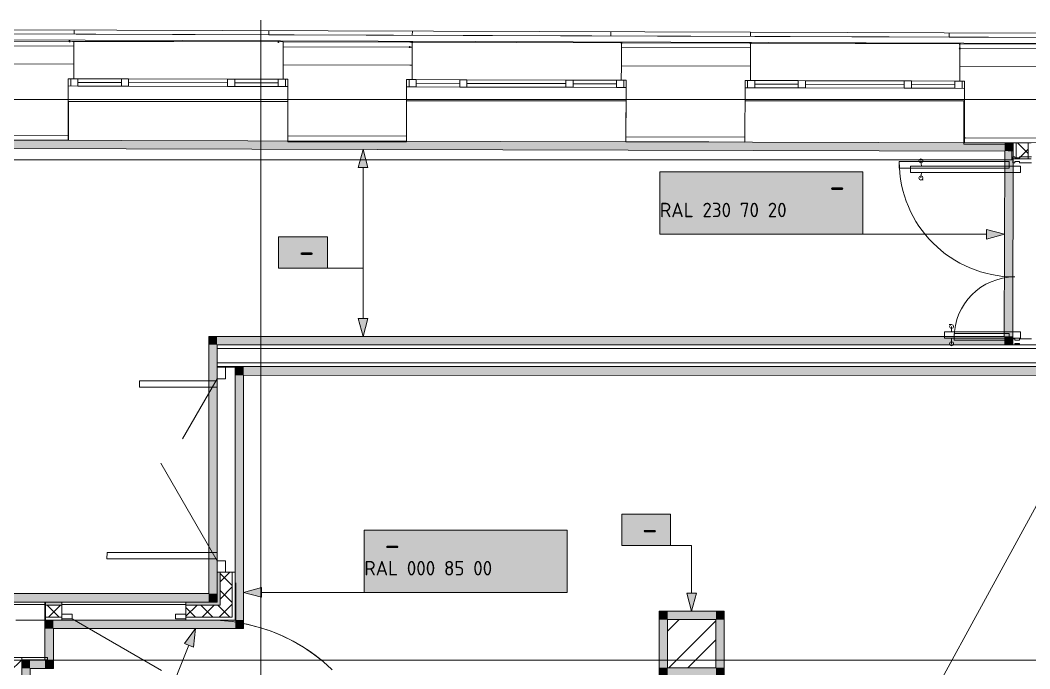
# Model space of a CAD drawing. Header units: millimetres. Extents: x 0 to 1189, y 0 to 841.
# Drawn here: x 464.2 to 547.9, y 370.2 to 423.9 of the extents above; entities that cross this region are included whole.
import ezdxf

# ---------------------------------------------------------------- set-up
doc = ezdxf.new("R2010")
doc.units = ezdxf.units.MM

msp = doc.modelspace()

# ---------------------------------------------------------------- hatches: boundary and pattern name
h = msp.add_hatch(color=7)
h.dxf.hatch_style = 2
h.paths.add_polyline_path([(468.225715, 422.191416), (468.252153, 422.127853), (468.315715, 422.101416), (468.379278, 422.127853), (468.405716, 422.191416), (468.405716, 422.201416), (468.379278, 422.264978), (468.315715, 422.291416), (468.252153, 422.264978), (468.225715, 422.201416)])
h = msp.add_hatch(color=7)
h.dxf.hatch_style = 2
h.paths.add_polyline_path([(485.723742, 422.156416), (485.697305, 422.219978), (485.633742, 422.246416), (485.570179, 422.219978), (485.543742, 422.156416), (485.543742, 422.146416), (485.570179, 422.082853), (485.633742, 422.056416), (485.697305, 422.082853), (485.723742, 422.146416)])
h = msp.add_hatch(color=7)
h.dxf.hatch_style = 2
h.paths.add_polyline_path([(496.637759, 422.117416), (496.664196, 422.053853), (496.727759, 422.027415), (496.791321, 422.053853), (496.817759, 422.117416), (496.817759, 422.127416), (496.791321, 422.190978), (496.727759, 422.217416), (496.664196, 422.190978), (496.637759, 422.127416)])
h = msp.add_hatch(color=7)
h.dxf.hatch_style = 2
h.paths.add_polyline_path([(514.167786, 422.081416), (514.141348, 422.144978), (514.077785, 422.171416), (514.014223, 422.144978), (513.987785, 422.081416), (513.987785, 422.071416), (514.014223, 422.007853), (514.077785, 421.981415), (514.141348, 422.007853), (514.167786, 422.071416)])
h = msp.add_hatch(color=7)
h.dxf.hatch_style = 2
h.paths.add_polyline_path([(524.687802, 422.043415), (524.714239, 421.979853), (524.777802, 421.953415), (524.841364, 421.979853), (524.867802, 422.043415), (524.867802, 422.053415), (524.841364, 422.116978), (524.777802, 422.143416), (524.714239, 422.116978), (524.687802, 422.053415)])
h = msp.add_hatch(color=7)
h.dxf.hatch_style = 2
h.paths.add_polyline_path([(542.217828, 422.007415), (542.191391, 422.070978), (542.127828, 422.097416), (542.064266, 422.070978), (542.037828, 422.007415), (542.037828, 421.997415), (542.064266, 421.933853), (542.127828, 421.907415), (542.191391, 421.933853), (542.217828, 421.997415)])
h = msp.add_hatch(color=7)
h.dxf.hatch_style = 2
h.paths.add_polyline_path([(496.522759, 421.807415), (496.459196, 421.780978), (496.432758, 421.717415), (496.459196, 421.653852), (496.522759, 421.627415), (496.586321, 421.653852), (496.612759, 421.717415), (496.586321, 421.780978)])
h = msp.add_hatch(color=7)
h.dxf.hatch_style = 2
h.paths.add_polyline_path([(542.132828, 421.687415), (542.069266, 421.660977), (542.042828, 421.597415), (542.069266, 421.533852), (542.132828, 421.507415), (542.196391, 421.533852), (542.222828, 421.597415), (542.196391, 421.660977)])
at = {"true_color": 0xf1d696}
h = msp.add_hatch(color=41, dxfattribs=at)
h.dxf.hatch_style = 2
h.paths.add_polyline_path([(410.542627, 413.443402), (410.542627, 414.143403), (545.860834, 413.787403), (545.858834, 413.087402)])
h = msp.add_hatch(color=7)
h.dxf.hatch_style = 2
h.paths.add_polyline_path([(542.512829, 414.286404), (542.449266, 414.259966), (542.422829, 414.196403), (542.449266, 414.132841), (542.512829, 414.106403), (542.576391, 414.132841), (542.602829, 414.196403), (542.576391, 414.259966)])
at = {"true_color": 0x186722}
h = msp.add_hatch(color=99, dxfattribs=at)
h.dxf.hatch_style = 2
h.paths.add_polyline_path([(545.858834, 413.087402), (545.860834, 413.787403), (546.560835, 413.785403)])
h = msp.add_hatch(color=99, dxfattribs=at)
h.dxf.hatch_style = 2
h.paths.add_polyline_path([(546.560835, 413.785403), (546.558835, 413.085402), (545.858834, 413.087402)])
at = {"true_color": 0x0077b0}
h = msp.add_hatch(color=144, dxfattribs=at)
h.dxf.hatch_style = 2
h.paths.add_polyline_path([(492.655753, 413.227402), (493.055753, 411.7344), (492.255752, 411.7344)])
at = {"true_color": 0x186722}
h = msp.add_hatch(color=99, dxfattribs=at)
h.dxf.hatch_style = 2
h.paths.add_polyline_path([(545.858834, 413.087402), (546.558835, 413.085402), (546.517835, 397.729378), (545.817834, 397.729378)])
at = {"true_color": 0xffffff}
h = msp.add_hatch(color=7, dxfattribs=at)
h.dxf.hatch_style = 2
h.paths.add_polyline_path([(517.26379, 411.372399), (534.085816, 411.372399), (534.085816, 406.195391), (517.26379, 406.195391)])
at = {"true_color": 0x0077b0}
h = msp.add_hatch(color=144, dxfattribs=at)
h.paths.add_polyline_path([(530.851, 409.977117), (530.851, 410.784096), (530.82151, 410.940779), (530.732489, 411.071831), (530.603849, 411.158234), (530.447511, 411.187586), (530.291035, 411.158234), (530.159776, 411.071831), (530.07234, 410.940779), (530.044021, 410.784096), (530.044021, 409.977117), (530.07234, 409.820779), (530.159776, 409.692139), (530.291035, 409.603118), (530.447511, 409.573628), (530.603849, 409.603118), (530.732489, 409.692139), (530.82151, 409.820779)])
h.paths.add_polyline_path([(531.051643, 409.977117), (531.040489, 409.856461), (531.007063, 409.744436), (530.951416, 409.641401), (530.8736, 409.547721), (530.781832, 409.470421), (530.679779, 409.415911), (530.568115, 409.383622), (530.447511, 409.372985), (530.325778, 409.383622), (530.214071, 409.415911), (530.111872, 409.470421), (530.018665, 409.547721), (529.940935, 409.641401), (529.885478, 409.744436), (529.852241, 409.856461), (529.841174, 409.977117), (529.841174, 410.784096), (529.852241, 410.905829), (529.885478, 411.017536), (529.940935, 411.119735), (530.018665, 411.212942), (530.111872, 411.290758), (530.214071, 411.346405), (530.325778, 411.379831), (530.447511, 411.390984), (530.568167, 411.379874), (530.680193, 411.346749), (530.783227, 411.291921), (530.876908, 411.215698), (530.952812, 411.12206), (531.007477, 411.018914), (531.040541, 410.90626), (531.051643, 410.784096)])
h = msp.add_hatch(color=144, dxfattribs=at)
h.paths.add_polyline_path([(533.375712, 409.573628), (533.492639, 409.596434), (533.590135, 409.663476), (533.656281, 409.760352), (533.677778, 409.877899), (533.677778, 410.078541), (533.656281, 410.195467), (533.590135, 410.292964), (533.492639, 410.360488), (533.375712, 410.383363), (533.258786, 410.360488), (533.161289, 410.292964), (533.095144, 410.196501), (533.073646, 410.078541), (533.073646, 409.877899), (533.095144, 409.760352), (533.161289, 409.663476), (533.258786, 409.596434)])
h.paths.add_polyline_path([(533.375712, 409.372985), (533.274073, 409.38202), (533.180651, 409.409297), (533.095187, 409.455073), (533.017422, 409.519609), (532.952887, 409.59733), (532.90711, 409.682493), (532.879834, 409.775097), (532.870799, 409.875142), (532.870799, 410.078541), (532.883425, 410.197552), (532.921373, 410.304677), (532.984746, 410.399607), (533.073646, 410.48203), (532.984746, 410.564454), (532.921373, 410.659384), (532.883425, 410.766509), (532.870799, 410.88552), (532.879834, 410.987168), (532.90711, 411.08065), (532.952887, 411.166278), (533.017422, 411.244361), (533.095187, 411.308896), (533.180651, 411.354673), (533.274073, 411.38195), (533.375712, 411.390984), (533.476145, 411.38195), (533.569395, 411.354673), (533.654687, 411.308896), (533.731246, 411.244361), (533.796212, 411.166278), (533.842936, 411.08065), (533.87116, 410.987168), (533.880625, 410.88552), (533.867999, 410.766509), (533.830051, 410.659384), (533.766679, 410.564454), (533.677778, 410.48203), (533.797047, 410.359316), (533.861333, 410.211384), (533.870161, 410.159931), (533.876147, 410.086671), (533.879549, 409.991707), (533.880625, 409.875142), (533.87116, 409.775097), (533.842936, 409.682493), (533.796212, 409.59733), (533.731246, 409.519609), (533.654687, 409.455073), (533.569395, 409.409297), (533.476145, 409.38202)])
h.paths.add_polyline_path([(533.375712, 410.583454), (533.492639, 410.605158), (533.590135, 410.671097), (533.656281, 410.769007), (533.677778, 410.88552), (533.656281, 411.002447), (533.590135, 411.099943), (533.492639, 411.166089), (533.375712, 411.187586), (533.258786, 411.166089), (533.161289, 411.099943), (533.095144, 411.002447), (533.073646, 410.88552), (533.095144, 410.769007), (533.161289, 410.671097), (533.258786, 410.605158)])
h = msp.add_hatch(color=144, dxfattribs=at)
h.dxf.hatch_style = 2
h.paths.add_polyline_path([(532.364625, 409.875142), (531.557646, 409.875142), (531.481509, 409.900705), (531.456222, 409.977117), (531.481509, 410.053254), (531.557646, 410.078541), (532.364625, 410.078541), (532.440761, 410.053254), (532.466048, 409.977117), (532.440761, 409.900705)])
h = msp.add_hatch(color=144, dxfattribs=at)
h.paths.add_polyline_path([(486.863044, 404.586661), (486.863044, 405.39364), (486.833554, 405.550323), (486.744533, 405.681375), (486.615893, 405.767778), (486.459555, 405.79713), (486.303079, 405.767778), (486.17182, 405.681375), (486.084384, 405.550323), (486.056065, 405.39364), (486.056065, 404.586661), (486.084384, 404.430323), (486.17182, 404.301683), (486.303079, 404.212662), (486.459555, 404.183172), (486.615893, 404.212662), (486.744533, 404.301683), (486.833554, 404.430323)])
h.paths.add_polyline_path([(487.063687, 404.586661), (487.052533, 404.466005), (487.019107, 404.353979), (486.96346, 404.250945), (486.885644, 404.157265), (486.793876, 404.079965), (486.691823, 404.025455), (486.580159, 403.993166), (486.459555, 403.982529), (486.337822, 403.993166), (486.226115, 404.025455), (486.123916, 404.079965), (486.030709, 404.157265), (485.952979, 404.250945), (485.897522, 404.353979), (485.864285, 404.466005), (485.853218, 404.586661), (485.853218, 405.39364), (485.864285, 405.515373), (485.897522, 405.62708), (485.952979, 405.729279), (486.030709, 405.822486), (486.123916, 405.900302), (486.226115, 405.955949), (486.337822, 405.989375), (486.459555, 406.000528), (486.580211, 405.989418), (486.692237, 405.956293), (486.795271, 405.901465), (486.888952, 405.825242), (486.964856, 405.731604), (487.019521, 405.628458), (487.052585, 405.515803), (487.063687, 405.39364)])
h = msp.add_hatch(color=144, dxfattribs=at)
h.paths.add_polyline_path([(486.863044, 404.586661), (486.863044, 405.39364), (486.833554, 405.550323), (486.744533, 405.681375), (486.615893, 405.767778), (486.459555, 405.79713), (486.303079, 405.767778), (486.17182, 405.681375), (486.084384, 405.550323), (486.056065, 405.39364), (486.056065, 404.586661), (486.084384, 404.430323), (486.17182, 404.301683), (486.303079, 404.212662), (486.459555, 404.183172), (486.615893, 404.212662), (486.744533, 404.301683), (486.833554, 404.430323)])
h.paths.add_polyline_path([(487.063687, 404.586661), (487.052533, 404.466005), (487.019107, 404.353979), (486.96346, 404.250945), (486.885644, 404.157265), (486.793876, 404.079965), (486.691823, 404.025455), (486.580159, 403.993166), (486.459555, 403.982529), (486.337822, 403.993166), (486.226115, 404.025455), (486.123916, 404.079965), (486.030709, 404.157265), (485.952979, 404.250945), (485.897522, 404.353979), (485.864285, 404.466005), (485.853218, 404.586661), (485.853218, 405.39364), (485.864285, 405.515373), (485.897522, 405.62708), (485.952979, 405.729279), (486.030709, 405.822486), (486.123916, 405.900302), (486.226115, 405.955949), (486.337822, 405.989375), (486.459555, 406.000528), (486.580211, 405.989418), (486.692237, 405.956293), (486.795271, 405.901465), (486.888952, 405.825242), (486.964856, 405.731604), (487.019521, 405.628458), (487.052585, 405.515803), (487.063687, 405.39364)])
h = msp.add_hatch(color=144, dxfattribs=at)
h.dxf.hatch_style = 2
h.paths.add_polyline_path([(489.286164, 405.656019), (489.054654, 405.424508), (488.984098, 405.39364), (488.907962, 405.418927), (488.882675, 405.495064), (488.910787, 405.56562), (489.306008, 405.960841), (489.346798, 405.990193), (489.387588, 406.000528), (489.463724, 405.974966), (489.489011, 405.898554), (489.489011, 404.081197), (489.463724, 404.006438), (489.387588, 403.982529), (489.311451, 404.006438), (489.286164, 404.081197)])
h = msp.add_hatch(color=144, dxfattribs=at)
h.dxf.hatch_style = 2
h.paths.add_polyline_path([(489.286164, 405.656019), (489.054654, 405.424508), (488.984098, 405.39364), (488.907962, 405.418927), (488.882675, 405.495064), (488.910787, 405.56562), (489.306008, 405.960841), (489.346798, 405.990193), (489.387588, 406.000528), (489.463724, 405.974966), (489.489011, 405.898554), (489.489011, 404.081197), (489.463724, 404.006438), (489.387588, 403.982529), (489.311451, 404.006438), (489.286164, 404.081197)])
h = msp.add_hatch(color=144, dxfattribs=at)
h.dxf.hatch_style = 2
h.paths.add_polyline_path([(545.840834, 406.205391), (544.348832, 405.800391), (544.346832, 406.600392)])
at = {"true_color": 0xffffff}
h = msp.add_hatch(color=7, dxfattribs=at)
h.dxf.hatch_style = 2
h.paths.add_polyline_path([(485.651742, 405.984391), (489.692748, 405.984391), (489.692748, 403.396387), (485.651742, 403.396387)])
h = msp.add_hatch(color=7, dxfattribs=at)
h.dxf.hatch_style = 2
h.paths.add_polyline_path([(485.651742, 405.984391), (489.692748, 405.984391), (489.692748, 403.396387), (485.651742, 403.396387)])
at = {"true_color": 0x0077b0}
h = msp.add_hatch(color=144, dxfattribs=at)
h.dxf.hatch_style = 2
h.paths.add_polyline_path([(488.376585, 404.484686), (487.569605, 404.484686), (487.493469, 404.510249), (487.468182, 404.586661), (487.493469, 404.662798), (487.569605, 404.688085), (488.376585, 404.688085), (488.452721, 404.662798), (488.478008, 404.586661), (488.452721, 404.510249)])
h = msp.add_hatch(color=144, dxfattribs=at)
h.dxf.hatch_style = 2
h.paths.add_polyline_path([(488.376585, 404.484686), (487.569605, 404.484686), (487.493469, 404.510249), (487.468182, 404.586661), (487.493469, 404.662798), (487.569605, 404.688085), (488.376585, 404.688085), (488.452721, 404.662798), (488.478008, 404.586661), (488.452721, 404.510249)])
h = msp.add_hatch(color=144, dxfattribs=at)
h.dxf.hatch_style = 2
h.paths.add_polyline_path([(492.653753, 397.729378), (492.254752, 399.222381), (493.054753, 399.221381)])
at = {"true_color": 0xf1d696}
h = msp.add_hatch(color=41, dxfattribs=at)
h.dxf.hatch_style = 2
h.paths.add_polyline_path([(479.852733, 397.729378), (480.552734, 397.729378), (480.552734, 397.029377)])
h = msp.add_hatch(color=41, dxfattribs=at)
h.dxf.hatch_style = 2
h.paths.add_polyline_path([(479.852733, 397.029377), (479.852733, 397.729378), (480.552734, 397.029377)])
h = msp.add_hatch(color=41, dxfattribs=at)
h.dxf.hatch_style = 2
h.paths.add_polyline_path([(545.817834, 397.729378), (545.815834, 397.029377), (480.552734, 397.029377), (480.552734, 397.729378)])
h = msp.add_hatch(color=41, dxfattribs=at)
h.dxf.hatch_style = 2
h.paths.add_polyline_path([(545.815834, 397.029377), (545.817834, 397.729378), (546.513835, 397.031377)])
h = msp.add_hatch(color=41, dxfattribs=at)
h.dxf.hatch_style = 2
h.paths.add_polyline_path([(545.817834, 397.729378), (546.517835, 397.729378), (546.515835, 397.029377)])
h = msp.add_hatch(color=41, dxfattribs=at)
h.dxf.hatch_style = 2
h.paths.add_polyline_path([(479.852733, 397.029377), (480.552734, 397.029377), (480.552734, 376.404346), (479.852733, 376.404346)])
h = msp.add_hatch(color=7)
h.dxf.hatch_style = 2
h.paths.add_polyline_path([(480.802735, 395.169374), (480.552734, 395.169374), (480.552734, 395.229375), (480.802735, 395.229375)])
h = msp.add_hatch(color=41, dxfattribs=at)
h.dxf.hatch_style = 2
h.paths.add_polyline_path([(482.752738, 394.499373), (482.052736, 394.499373), (482.052736, 395.199374)])
h = msp.add_hatch(color=41, dxfattribs=at)
h.dxf.hatch_style = 2
h.paths.add_polyline_path([(482.052736, 395.199374), (482.752738, 395.199374), (482.752738, 394.499373)])
h = msp.add_hatch(color=41, dxfattribs=at)
h.dxf.hatch_style = 2
h.paths.add_polyline_path([(482.752738, 394.499373), (482.752738, 395.199374), (618.215944, 395.229375), (618.215944, 394.529373)])
at = {"true_color": 0xaaaaaa}
h = msp.add_hatch(color=253, dxfattribs=at)
h.dxf.hatch_style = 2
h.paths.add_polyline_path([(482.752738, 374.204342), (482.052736, 374.204342), (482.052736, 394.499373), (482.752738, 394.499373)])
at = {"true_color": 0xffffff}
h = msp.add_hatch(color=7, dxfattribs=at)
h.dxf.hatch_style = 2
h.paths.add_polyline_path([(514.106785, 382.980356), (518.146792, 382.980356), (518.146792, 380.391352), (514.106785, 380.391352)])
at = {"true_color": 0x0077b0}
h = msp.add_hatch(color=144, dxfattribs=at)
h.paths.add_polyline_path([(515.318161, 381.581973), (515.318161, 382.388952), (515.288671, 382.545635), (515.19965, 382.676686), (515.07101, 382.763089), (514.914672, 382.792441), (514.758196, 382.763089), (514.626937, 382.676686), (514.539501, 382.545635), (514.511182, 382.388952), (514.511182, 381.581973), (514.539501, 381.425634), (514.626937, 381.296994), (514.758196, 381.207973), (514.914672, 381.178483), (515.07101, 381.207973), (515.19965, 381.296994), (515.288671, 381.425634)])
h.paths.add_polyline_path([(515.518804, 381.581973), (515.50765, 381.461317), (515.474224, 381.349291), (515.418577, 381.246257), (515.340761, 381.152576), (515.248992, 381.075277), (515.14694, 381.020767), (515.035276, 380.988477), (514.914672, 380.977841), (514.792939, 380.988477), (514.681232, 381.020767), (514.579033, 381.075277), (514.485826, 381.152576), (514.408096, 381.246257), (514.352639, 381.349291), (514.319402, 381.461317), (514.308335, 381.581973), (514.308335, 382.388952), (514.319402, 382.510684), (514.352639, 382.622392), (514.408096, 382.72459), (514.485826, 382.817797), (514.579033, 382.895613), (514.681232, 382.95126), (514.792939, 382.984686), (514.914672, 382.99584), (515.035328, 382.984729), (515.147354, 382.951605), (515.250388, 382.896776), (515.344068, 382.820553), (515.419973, 382.726916), (515.474638, 382.62377), (515.507702, 382.511115), (515.518804, 382.388952)])
h = msp.add_hatch(color=144, dxfattribs=at)
h.dxf.hatch_style = 2
h.paths.add_polyline_path([(517.741281, 382.65133), (517.509771, 382.41982), (517.439215, 382.388952), (517.363079, 382.414239), (517.337792, 382.490375), (517.365904, 382.560931), (517.761125, 382.956152), (517.801915, 382.985505), (517.842705, 382.99584), (517.918841, 382.970277), (517.944128, 382.893865), (517.944128, 381.076508), (517.918841, 381.00175), (517.842705, 380.977841), (517.766568, 381.00175), (517.741281, 381.076508)])
at = {"true_color": 0xffffff}
h = msp.add_hatch(color=7, dxfattribs=at)
h.dxf.hatch_style = 2
h.paths.add_polyline_path([(492.752753, 381.673354), (509.574779, 381.673354), (509.574779, 376.497346), (492.752753, 376.497346)])
at = {"true_color": 0x0077b0}
h = msp.add_hatch(color=144, dxfattribs=at)
h.paths.add_polyline_path([(493.964476, 380.276692), (493.964476, 381.083671), (493.934986, 381.240354), (493.845965, 381.371406), (493.717325, 381.457809), (493.560987, 381.487161), (493.404511, 381.457809), (493.273252, 381.371406), (493.185816, 381.240354), (493.157497, 381.083671), (493.157497, 380.276692), (493.185816, 380.120354), (493.273252, 379.991714), (493.404511, 379.902693), (493.560987, 379.873203), (493.717325, 379.902693), (493.845965, 379.991714), (493.934986, 380.120354)])
h.paths.add_polyline_path([(494.165119, 380.276692), (494.153965, 380.156036), (494.120539, 380.04401), (494.064892, 379.940976), (493.987076, 379.847295), (493.895308, 379.769996), (493.793255, 379.715486), (493.681591, 379.683197), (493.560987, 379.67256), (493.439254, 379.683197), (493.327547, 379.715486), (493.225348, 379.769996), (493.132141, 379.847295), (493.054411, 379.940976), (492.998954, 380.04401), (492.965717, 380.156036), (492.95465, 380.276692), (492.95465, 381.083671), (492.965717, 381.205404), (492.998954, 381.317111), (493.054411, 381.41931), (493.132141, 381.512517), (493.225348, 381.590333), (493.327547, 381.64598), (493.439254, 381.679406), (493.560987, 381.690559), (493.681643, 381.679449), (493.793669, 381.646324), (493.896703, 381.591496), (493.990384, 381.515273), (494.066288, 381.421635), (494.120953, 381.318489), (494.154017, 381.205834), (494.165119, 381.083671)])
h = msp.add_hatch(color=144, dxfattribs=at)
h.dxf.hatch_style = 2
h.paths.add_polyline_path([(496.776923, 381.492673), (496.192634, 381.492673), (496.192634, 381.380225), (496.168036, 381.306224), (496.096723, 381.281006), (496.018175, 381.306569), (495.992543, 381.382981), (495.995299, 381.594648), (496.020586, 381.670784), (496.096723, 381.696071), (496.904253, 381.696071), (496.978116, 381.671129), (497.005677, 381.597404), (497.000165, 381.572048), (496.596675, 379.75414), (496.56436, 379.695711), (496.500212, 379.675316), (496.424283, 379.70081), (496.398789, 379.77674), (496.398789, 379.79934)])
h = msp.add_hatch(color=144, dxfattribs=at)
h.dxf.hatch_style = 2
h.paths.add_polyline_path([(516.831702, 381.479998), (516.024722, 381.479998), (515.948586, 381.50556), (515.923299, 381.581973), (515.948586, 381.658109), (516.024722, 381.683396), (516.831702, 381.683396), (516.907838, 381.658109), (516.933125, 381.581973), (516.907838, 381.50556)])
h = msp.add_hatch(color=144, dxfattribs=at)
h.dxf.hatch_style = 2
h.paths.add_polyline_path([(495.478101, 380.174717), (494.671122, 380.174717), (494.594985, 380.20028), (494.569698, 380.276692), (494.594985, 380.352829), (494.671122, 380.378116), (495.478101, 380.378116), (495.554237, 380.352829), (495.579524, 380.276692), (495.554237, 380.20028)])
h = msp.add_hatch(color=7)
h.dxf.hatch_style = 2
h.paths.add_polyline_path([(480.802735, 375.704345), (480.552734, 375.704345), (480.552734, 378.169348), (480.802735, 378.169348)])
h = msp.add_hatch(color=144, dxfattribs=at)
h.dxf.hatch_style = 2
h.paths.add_polyline_path([(482.752738, 376.497346), (484.24574, 376.897347), (484.24574, 376.097345)])
at = {"true_color": 0xf1d696}
h = msp.add_hatch(color=41, dxfattribs=at)
h.dxf.hatch_style = 2
h.paths.add_polyline_path([(479.852733, 376.404346), (479.852733, 375.704345), (379.77658, 375.704345), (379.77658, 376.404346)])
h = msp.add_hatch(color=41, dxfattribs=at)
h.dxf.hatch_style = 2
h.paths.add_polyline_path([(479.852733, 376.404346), (480.552734, 376.404346), (480.552734, 375.704345)])
h = msp.add_hatch(color=41, dxfattribs=at)
h.dxf.hatch_style = 2
h.paths.add_polyline_path([(479.852733, 375.704345), (479.852733, 376.404346), (480.552734, 375.704345)])
at = {"true_color": 0x0077b0}
h = msp.add_hatch(color=144, dxfattribs=at)
h.dxf.hatch_style = 2
h.paths.add_polyline_path([(519.891794, 374.949344), (519.491794, 376.442346), (520.291795, 376.442346)])
h = msp.add_hatch(color=7)
h.dxf.hatch_style = 2
h.paths.add_polyline_path([(466.315712, 375.704345), (467.665714, 375.704345), (467.665714, 375.454344), (466.315712, 375.454344)])
h = msp.add_hatch(color=7)
h.dxf.hatch_style = 2
h.paths.add_polyline_path([(480.802735, 375.704345), (480.802735, 375.454344), (477.96573, 375.454344), (477.96573, 375.704345)])
at = {"true_color": 0xaaaaaa}
h = msp.add_hatch(color=253, dxfattribs=at)
h.dxf.hatch_style = 2
h.paths.add_polyline_path([(466.976713, 373.504341), (466.276712, 373.504341), (466.276712, 374.204342)])
h = msp.add_hatch(color=253, dxfattribs=at)
h.dxf.hatch_style = 2
h.paths.add_polyline_path([(466.976713, 374.204342), (466.976713, 373.504341), (466.276712, 374.204342)])
h = msp.add_hatch(color=253, dxfattribs=at)
h.dxf.hatch_style = 2
h.paths.add_polyline_path([(466.976713, 373.504341), (466.976713, 374.204342), (482.052736, 374.204342), (482.052736, 373.504341)])
h = msp.add_hatch(color=253, dxfattribs=at)
h.dxf.hatch_style = 2
h.paths.add_polyline_path([(482.052736, 374.204342), (482.752738, 373.504341), (482.052736, 373.504341)])
h = msp.add_hatch(color=253, dxfattribs=at)
h.dxf.hatch_style = 2
h.paths.add_polyline_path([(482.752738, 374.204342), (482.752738, 373.504341), (482.052736, 374.204342)])
at = {"true_color": 0xf1d696}
h = msp.add_hatch(color=41, dxfattribs=at)
h.dxf.hatch_style = 2
h.paths.add_polyline_path([(517.905791, 374.949344), (517.905791, 374.249342), (517.20579, 374.949344)])
h = msp.add_hatch(color=41, dxfattribs=at)
h.dxf.hatch_style = 2
h.paths.add_polyline_path([(517.905791, 374.249342), (517.20579, 374.249342), (517.20579, 374.949344)])
h = msp.add_hatch(color=41, dxfattribs=at)
h.dxf.hatch_style = 2
h.paths.add_polyline_path([(517.905791, 370.249336), (517.20579, 370.249336), (517.20579, 374.249342), (517.905791, 374.249342)])
h = msp.add_hatch(color=41, dxfattribs=at)
h.dxf.hatch_style = 2
h.paths.add_polyline_path([(517.905791, 374.249342), (517.905791, 374.949344), (521.905797, 374.949344), (521.905797, 374.249342)])
h = msp.add_hatch(color=41, dxfattribs=at)
h.dxf.hatch_style = 2
h.paths.add_polyline_path([(521.905797, 374.249342), (521.905797, 374.949344), (522.605798, 374.949344)])
h = msp.add_hatch(color=41, dxfattribs=at)
h.dxf.hatch_style = 2
h.paths.add_polyline_path([(521.905797, 374.249342), (522.605798, 374.949344), (522.605798, 374.249342)])
h = msp.add_hatch(color=41, dxfattribs=at)
h.dxf.hatch_style = 2
h.paths.add_polyline_path([(521.905797, 374.249342), (522.605798, 374.249342), (522.605798, 370.249336), (521.905797, 370.249336)])
at = {"true_color": 0xaaaaaa}
h = msp.add_hatch(color=253, dxfattribs=at)
h.dxf.hatch_style = 2
h.paths.add_polyline_path([(466.976713, 370.904337), (466.276712, 370.904337), (466.276712, 373.504341), (466.976713, 373.504341)])
at = {"true_color": 0x0077b0}
h = msp.add_hatch(color=144, dxfattribs=at)
h.dxf.hatch_style = 2
h.paths.add_polyline_path([(478.772731, 373.504341), (478.589731, 371.969339), (477.84673, 372.266339)])
at = {"true_color": 0xaaaaaa}
h = msp.add_hatch(color=253, dxfattribs=at)
h.dxf.hatch_style = 2
h.paths.add_polyline_path([(465.04971, 370.204336), (464.349709, 370.204336), (464.349709, 370.904337)])
h = msp.add_hatch(color=253, dxfattribs=at)
h.dxf.hatch_style = 2
h.paths.add_polyline_path([(465.04971, 370.904337), (465.04971, 370.204336), (464.349709, 370.904337)])
h = msp.add_hatch(color=253, dxfattribs=at)
h.dxf.hatch_style = 2
h.paths.add_polyline_path([(465.04971, 370.204336), (465.04971, 370.904337), (466.276712, 370.904337), (466.276712, 370.204336)])
h = msp.add_hatch(color=253, dxfattribs=at)
h.dxf.hatch_style = 2
h.paths.add_polyline_path([(466.276712, 370.904337), (466.976713, 370.204336), (466.276712, 370.204336)])
h = msp.add_hatch(color=253, dxfattribs=at)
h.dxf.hatch_style = 2
h.paths.add_polyline_path([(466.976713, 370.904337), (466.976713, 370.204336), (466.276712, 370.904337)])
h = msp.add_hatch(color=253, dxfattribs=at)
h.dxf.hatch_style = 2
h.paths.add_polyline_path([(465.04971, 313.004249), (464.349709, 313.004249), (464.349709, 370.204336), (465.04971, 370.204336)])
at = {"true_color": 0xf1d696}
h = msp.add_hatch(color=41, dxfattribs=at)
h.dxf.hatch_style = 2
h.paths.add_polyline_path([(517.905791, 370.249336), (517.905791, 369.549335), (517.20579, 369.549335)])
h = msp.add_hatch(color=41, dxfattribs=at)
h.dxf.hatch_style = 2
h.paths.add_polyline_path([(517.20579, 370.249336), (517.905791, 370.249336), (517.20579, 369.549335)])
h = msp.add_hatch(color=41, dxfattribs=at)
h.dxf.hatch_style = 2
h.paths.add_polyline_path([(521.905797, 370.249336), (521.905797, 369.549335), (517.905791, 369.549335), (517.905791, 370.249336)])
h = msp.add_hatch(color=41, dxfattribs=at)
h.dxf.hatch_style = 2
h.paths.add_polyline_path([(521.905797, 370.249336), (522.605798, 370.249336), (522.605798, 369.549335)])
h = msp.add_hatch(color=41, dxfattribs=at)
h.dxf.hatch_style = 2
h.paths.add_polyline_path([(521.905797, 369.549335), (521.905797, 370.249336), (522.605798, 369.549335)])

# ---------------------------------------------------------------- linework, layer by layer
at = {"color": 7, "lineweight": 0}
for points in [[(484.17274, 238.825136), (484.17274, 423.946418)], [(484.843741, 422.735417), (412.926631, 422.979417)], [(412.926631, 422.977417), (552.719844, 422.504416)], [(463.475708, 423.157417), (524.779802, 422.949417)], [(468.689716, 423.139417), (468.687716, 422.789417)], [(484.844741, 423.085417), (484.843741, 422.735417)], [(496.738759, 423.044417), (496.736759, 422.694416)], [(513.194784, 422.988417), (513.192784, 422.638416)], [(524.779802, 422.949417), (524.778802, 422.599416)], [(524.779802, 422.949417), (581.026888, 422.758417)], [(541.244827, 422.893417), (541.242827, 422.543416)], [(599.111915, 421.847415), (412.926631, 422.477416)], [(468.574716, 422.191416), (457.691699, 422.219416)], [(468.315715, 422.201416), (485.633742, 422.156416)], [(468.674716, 422.190416), (468.574716, 422.191416)], [(468.673716, 421.790415), (468.674716, 422.190416)], [(468.674716, 422.190416), (486.024743, 422.145416)], [(541.242827, 422.543416), (484.843741, 422.735417)], [(486.024743, 422.145416), (486.019743, 420.245413)], [(496.523759, 422.117416), (486.024743, 422.145416)], [(496.723759, 422.117416), (496.523759, 422.117416)], [(496.722759, 421.717415), (496.723759, 422.117416)], [(496.723759, 422.117416), (514.073785, 422.071416)], [(496.727759, 422.127416), (514.077785, 422.081416)], [(514.073785, 422.071416), (514.072785, 421.671415)], [(524.783802, 422.043415), (514.073785, 422.071416)], [(524.777802, 422.053415), (542.127828, 422.007415)], [(524.778802, 420.143413), (524.783802, 422.043415)], [(524.783802, 422.043415), (542.133828, 421.997415)], [(597.492913, 422.353416), (541.242827, 422.543416)], [(542.133828, 421.997415), (542.132828, 421.597415)], [(542.183828, 421.997415), (542.133828, 421.997415)], [(552.972845, 421.968415), (542.183828, 421.997415)], [(468.673716, 421.790415), (457.690699, 421.819415)], [(468.669716, 420.290413), (468.673716, 421.790415)], [(486.023743, 421.745415), (496.522759, 421.717415)], [(496.522759, 421.717415), (496.722759, 421.717415)], [(496.718759, 420.217413), (496.722759, 421.717415)], [(514.072785, 421.671415), (514.068785, 420.171413)], [(524.782802, 421.643415), (514.072785, 421.671415)], [(542.132828, 421.597415), (542.128828, 420.097413)], [(542.132828, 421.597415), (552.640844, 421.569415)], [(457.686699, 420.319413), (468.669716, 420.290413)], [(468.665716, 419.090411), (468.669716, 420.290413)], [(486.019743, 420.245413), (486.015743, 419.045411)], [(496.518759, 420.217413), (486.019743, 420.245413)], [(486.019743, 420.245413), (496.518759, 420.217413)], [(496.518759, 420.217413), (496.718759, 420.217413)], [(496.718759, 420.217413), (496.518759, 420.217413)], [(496.715759, 419.017411), (496.718759, 420.217413)], [(514.068785, 420.171413), (514.065785, 418.971411)], [(514.068785, 420.171413), (524.778802, 420.143413)], [(524.775802, 418.943411), (524.778802, 420.143413)], [(542.128828, 420.097413), (542.125828, 418.897411)], [(552.967845, 420.068412), (542.128828, 420.097413)], [(468.214715, 418.49241), (468.215715, 419.092411)], [(468.215715, 419.092411), (468.214715, 418.49241)], [(468.215715, 419.092411), (469.015717, 419.089411)], [(469.015717, 419.089411), (468.215715, 419.092411)], [(468.414716, 418.49141), (468.415716, 419.091411)], [(469.015717, 419.089411), (469.014717, 418.48941)], [(469.015717, 419.089411), (472.615722, 419.080411)], [(469.015717, 418.789411), (472.615722, 418.78041)], [(472.614722, 418.48041), (472.615722, 419.080411)], [(472.615722, 419.080411), (473.215723, 419.078411)], [(473.215723, 419.078411), (472.615722, 419.080411)], [(473.215723, 419.078411), (473.214723, 418.47841)], [(473.215723, 419.078411), (481.415735, 419.057411)], [(473.215723, 418.77841), (481.415735, 418.75741)], [(481.414735, 418.45741), (481.415735, 419.057411)], [(481.415735, 419.057411), (482.015736, 419.055411)], [(482.015736, 419.055411), (481.415735, 419.057411)], [(482.015736, 419.055411), (482.014736, 418.45541)], [(482.015736, 419.055411), (485.615742, 419.046411)], [(482.015736, 418.75541), (485.615742, 418.74641)], [(485.615742, 419.046411), (485.614742, 418.44641)], [(486.415743, 419.044411), (485.615742, 419.046411)], [(486.415743, 419.044411), (485.615742, 419.046411)], [(486.214743, 418.44441), (486.215743, 419.044411)], [(486.414743, 418.44441), (486.415743, 419.044411)], [(486.414743, 418.44441), (486.415743, 419.044411)], [(496.263758, 418.41841), (496.265758, 419.018411)], [(496.265758, 419.018411), (496.263758, 418.41841)], [(496.265758, 419.018411), (497.065759, 419.016411)], [(497.065759, 419.016411), (496.265758, 419.018411)], [(496.463758, 418.41741), (496.465758, 419.017411)], [(497.065759, 419.016411), (497.063759, 418.41641)], [(497.064759, 418.71641), (500.664765, 418.70641)], [(497.065759, 419.016411), (500.665765, 419.006411)], [(500.663765, 418.40641), (500.665765, 419.006411)], [(500.665765, 419.006411), (501.265766, 419.005411)], [(501.265766, 419.005411), (500.665765, 419.006411)], [(501.265766, 419.005411), (501.263766, 418.40541)], [(501.264766, 418.70541), (509.464778, 418.68341)], [(501.265766, 419.005411), (509.465778, 418.983411)], [(509.463778, 418.38341), (509.465778, 418.983411)], [(509.465778, 418.983411), (510.065779, 418.981411)], [(510.065779, 418.981411), (509.465778, 418.983411)], [(510.065779, 418.981411), (510.063779, 418.38141)], [(510.064779, 418.68141), (513.664785, 418.67241)], [(510.065779, 418.981411), (513.665785, 418.972411)], [(513.665785, 418.972411), (513.663785, 418.37241)], [(514.465786, 418.970411), (513.665785, 418.972411)], [(514.465786, 418.970411), (513.665785, 418.972411)], [(514.263786, 418.37041), (514.265786, 418.970411)], [(514.463786, 418.37041), (514.465786, 418.970411)], [(514.463786, 418.37041), (514.465786, 418.970411)], [(524.323801, 418.34441), (524.325801, 418.944411)], [(524.325801, 418.944411), (524.323801, 418.34441)], [(524.325801, 418.944411), (525.125802, 418.942411)], [(525.125802, 418.942411), (524.325801, 418.944411)], [(524.523801, 418.34341), (524.525801, 418.943411)], [(525.125802, 418.942411), (525.123802, 418.34241)], [(525.124802, 418.64241), (528.724808, 418.63241)], [(525.125802, 418.942411), (528.725808, 418.932411)], [(528.723808, 418.33241), (528.725808, 418.932411)], [(528.725808, 418.932411), (529.325809, 418.931411)], [(529.325809, 418.931411), (528.725808, 418.932411)], [(529.325809, 418.931411), (529.323809, 418.33141)], [(529.324809, 418.63141), (537.524821, 418.60941)], [(529.325809, 418.931411), (537.525821, 418.909411)], [(537.523821, 418.30941), (537.525821, 418.909411)], [(537.525821, 418.909411), (538.125822, 418.908411)], [(538.125822, 418.908411), (537.525821, 418.909411)], [(538.125822, 418.908411), (538.123822, 418.30841)], [(538.124822, 418.60841), (541.724828, 418.59841)], [(538.125822, 418.908411), (541.725828, 418.898411)], [(541.725828, 418.898411), (541.723828, 418.29841)], [(542.525829, 418.896411), (541.725828, 418.898411)], [(542.525829, 418.896411), (541.725828, 418.898411)], [(542.323829, 418.29641), (542.325829, 418.896411)], [(542.523829, 418.29641), (542.525829, 418.896411)], [(542.523829, 418.29641), (542.525829, 418.896411)], [(468.203715, 414.392404), (468.214715, 418.49241)], [(469.014717, 418.48941), (468.214715, 418.49241)], [(468.214715, 418.49241), (469.014717, 418.48941)], [(472.614722, 418.48041), (469.014717, 418.48941)], [(473.214723, 418.47841), (472.614722, 418.48041)], [(472.614722, 418.48041), (473.214723, 418.47841)], [(481.414735, 418.45741), (473.214723, 418.47841)], [(482.014736, 418.45541), (481.414735, 418.45741)], [(481.414735, 418.45741), (482.014736, 418.45541)], [(485.614742, 418.44641), (482.014736, 418.45541)], [(485.614742, 418.44641), (486.414743, 418.44441)], [(485.614742, 418.44641), (486.414743, 418.44441)], [(486.414743, 418.44441), (486.403743, 414.344404)], [(496.252758, 414.318404), (496.263758, 418.41841)], [(497.063759, 418.41641), (496.263758, 418.41841)], [(496.263758, 418.41841), (497.063759, 418.41641)], [(500.663765, 418.40641), (497.063759, 418.41641)], [(501.263766, 418.40541), (500.663765, 418.40641)], [(500.663765, 418.40641), (501.263766, 418.40541)], [(509.463778, 418.38341), (501.263766, 418.40541)], [(510.063779, 418.38141), (509.463778, 418.38341)], [(509.463778, 418.38341), (510.063779, 418.38141)], [(513.663785, 418.37241), (510.063779, 418.38141)], [(513.663785, 418.37241), (514.463786, 418.37041)], [(513.663785, 418.37241), (514.463786, 418.37041)], [(514.463786, 418.37041), (514.452786, 414.270404)], [(524.312801, 414.244404), (524.323801, 418.34441)], [(525.123802, 418.34241), (524.323801, 418.34441)], [(524.323801, 418.34441), (525.123802, 418.34241)], [(528.723808, 418.33241), (525.123802, 418.34241)], [(529.323809, 418.33141), (528.723808, 418.33241)], [(528.723808, 418.33241), (529.323809, 418.33141)], [(537.523821, 418.30941), (529.323809, 418.33141)], [(538.123822, 418.30841), (537.523821, 418.30941)], [(537.523821, 418.30941), (538.123822, 418.30841)], [(541.723828, 418.29841), (538.123822, 418.30841)], [(541.723828, 418.29841), (542.523829, 418.29641)], [(541.723828, 418.29841), (542.523829, 418.29641)], [(542.523829, 418.29641), (542.512829, 414.196403)], [(202.529309, 417.371408), (863.72632, 417.371408)], [(486.411743, 417.203408), (468.221715, 417.203408)], [(468.221715, 417.203408), (468.221715, 414.003403)], [(514.457786, 417.252408), (496.260758, 417.252408)], [(514.457786, 415.854406), (514.457786, 417.252408)], [(542.475829, 417.261408), (524.320801, 417.261408)], [(542.475829, 413.666403), (542.475829, 417.261408)], [(496.257758, 415.878406), (496.257758, 413.852403)], [(468.203715, 414.392404), (458.0717, 414.418404)], [(468.202715, 413.992403), (468.203715, 414.392404)], [(545.860834, 413.787403), (409.842626, 414.145403)], [(458.0707, 414.018403), (468.202715, 413.992403)], [(468.221715, 414.003403), (468.202715, 414.003403)], [(486.403743, 414.344404), (486.402743, 413.944403)], [(486.402743, 413.944403), (496.251758, 413.918403)], [(496.252758, 414.318404), (486.403743, 414.344404)], [(486.421743, 413.852403), (486.421743, 413.944403)], [(496.257758, 413.852403), (486.421743, 413.852403)], [(496.251758, 413.918403), (496.252758, 414.318404)], [(514.452786, 414.270404), (514.451786, 413.870403)], [(514.451786, 413.870403), (524.311801, 413.844403)], [(524.312801, 414.244404), (514.452786, 414.270404)], [(514.457786, 413.852403), (514.457786, 413.870403)], [(521.331796, 413.852403), (514.457786, 413.852403)], [(524.311801, 413.844403), (524.312801, 414.244404)], [(542.511829, 413.796403), (542.475829, 413.796403)], [(546.450835, 413.666403), (542.475829, 413.666403)], [(542.512829, 414.196403), (542.511829, 413.796403)], [(542.511829, 413.796403), (552.269844, 413.770403)], [(552.270844, 414.170403), (542.512829, 414.196403)], [(546.560835, 413.785403), (545.860834, 413.787403)], [(546.450835, 412.356401), (546.450835, 413.666403)], [(546.517835, 397.729378), (546.560835, 413.785403)], [(546.560835, 413.785403), (546.560835, 412.457401)], [(548.060837, 413.785403), (546.560835, 413.785403)], [(546.810835, 412.457401), (546.810835, 413.785403)], [(547.810837, 412.897402), (546.923836, 413.784403)], [(547.810837, 412.457401), (547.810837, 413.785403)], [(410.542627, 413.443402), (545.858834, 413.087402)], [(545.858834, 413.087402), (545.817834, 397.729378)], [(547.006836, 412.457401), (547.810837, 413.261402)], [(438.62267, 412.356401), (546.450835, 412.356401)], [(537.112821, 412.2294), (537.112821, 411.6794)], [(546.235835, 412.2294), (537.112821, 412.2294)], [(546.685835, 402.656386), (546.193211, 402.668842), (545.707054, 402.70581), (545.227965, 402.766689), (544.756545, 402.850876), (544.293397, 402.957771), (543.839122, 403.086772), (543.394321, 403.237276), (542.959595, 403.408684), (542.535547, 403.600393), (542.122778, 403.811801), (541.721889, 404.042308), (541.333481, 404.291312), (540.958157, 404.558211), (540.596518, 404.842404), (540.249165, 405.143289), (539.9167, 405.460265), (539.599724, 405.79273), (539.298839, 406.140083), (539.014646, 406.501723), (538.747747, 406.877047), (538.498743, 407.265454), (538.268236, 407.666343), (538.056827, 408.079112), (537.865119, 408.50316), (537.693711, 408.937886), (537.543206, 409.382687), (537.414206, 409.836962), (537.307311, 410.30011), (537.223124, 410.77153), (537.162245, 411.250619), (537.125277, 411.736776), (537.112821, 412.2294)], [(538.788823, 412.404401), (538.738823, 412.283401)], [(538.738823, 412.283401), (538.788823, 412.1634)], [(538.908823, 412.453401), (538.788823, 412.404401)], [(538.788823, 412.1634), (538.908823, 412.1134)], [(539.029824, 412.404401), (538.908823, 412.453401)], [(538.960823, 411.8364), (538.908823, 412.283401)], [(538.908823, 412.1134), (539.029824, 412.1634)], [(539.078824, 412.283401), (539.029824, 412.404401)], [(539.029824, 412.1634), (539.078824, 412.283401)], [(546.235835, 412.2294), (546.235835, 411.6794)], [(546.685835, 412.629401), (546.515835, 412.629401)], [(546.515835, 412.629401), (546.515835, 412.1294)], [(546.515835, 412.1294), (546.685835, 412.1294)], [(546.560835, 412.457401), (548.060837, 412.457401)], [(546.685835, 412.529401), (546.685835, 412.629401)], [(547.085836, 412.529401), (546.685835, 412.529401)], [(546.685835, 412.1294), (546.685835, 412.2294)], [(546.685835, 412.2294), (547.085836, 412.2294)], [(548.085837, 412.629401), (547.085836, 412.629401)], [(547.085836, 412.629401), (547.085836, 412.529401)], [(547.085836, 412.2294), (547.085836, 412.1294)], [(547.085836, 412.1294), (548.085837, 412.1294)], [(537.112821, 411.6794), (546.235835, 411.6794)], [(538.043822, 411.306399), (538.036822, 411.8364)], [(538.036822, 411.8364), (547.166836, 411.8364)], [(547.166836, 411.306399), (538.043822, 411.306399)], [(538.908823, 411.034399), (538.788823, 410.985399)], [(538.960823, 411.311399), (538.908823, 410.864398)], [(539.029824, 410.985399), (538.908823, 411.034399)], [(547.166836, 411.8364), (547.166836, 411.306399)], [(538.788823, 410.985399), (538.738823, 410.864398)], [(538.738823, 410.864398), (538.788823, 410.744398)], [(538.788823, 410.744398), (538.908823, 410.694398)], [(538.908823, 410.694398), (539.029824, 410.744398)], [(538.908823, 410.718398), (539.091824, 410.718398)], [(539.078824, 410.864398), (539.029824, 410.985399)], [(539.029824, 410.744398), (539.078824, 410.864398)], [(541.662828, 397.429378), (541.658828, 397.629378), (541.684785, 398.143305), (541.760972, 398.642399), (541.884861, 399.124132), (542.053922, 399.585975), (542.265628, 400.0254), (542.51745, 400.439879), (542.80686, 400.826883), (543.13133, 401.183884), (543.488331, 401.508353), (543.875335, 401.797763), (544.289813, 402.049586), (544.729238, 402.261292), (545.191081, 402.430353), (545.672814, 402.554241), (546.171908, 402.630428), (546.685835, 402.656386)], [(541.450827, 398.71838), (541.250827, 398.71838)], [(541.330827, 398.66838), (541.280827, 398.54838)], [(541.280827, 398.54838), (541.330827, 398.428379)], [(541.450827, 398.71838), (541.330827, 398.66838)], [(541.570827, 398.66838), (541.450827, 398.71838)], [(541.450827, 398.098379), (541.450827, 398.54838)], [(541.620827, 398.54838), (541.570827, 398.66838)], [(541.570827, 398.428379), (541.620827, 398.54838)], [(479.852733, 397.729378), (480.552734, 397.729378)], [(479.852733, 397.729378), (479.852733, 376.404346)], [(545.817834, 397.729378), (480.552734, 397.729378)], [(540.866826, 397.568378), (540.866826, 398.098379)], [(540.866826, 398.098379), (547.166836, 398.098379)], [(541.330827, 398.428379), (541.450827, 398.378379)], [(541.450827, 398.378379), (541.570827, 398.428379)], [(541.662828, 397.979379), (541.662828, 397.429378)], [(541.662828, 397.979379), (546.235835, 397.979379)], [(541.662828, 397.429378), (541.662828, 397.979379)], [(546.235835, 397.979379), (546.235835, 397.429378)], [(546.515835, 397.029377), (546.517835, 397.729378)], [(547.166836, 398.098379), (547.174836, 397.568378)], [(620.415948, 397.029377), (480.552734, 397.029377)], [(480.552734, 397.029377), (480.552734, 396.729377)], [(480.552734, 376.404346), (480.552734, 397.029377)], [(480.552734, 397.029377), (546.515835, 397.029377)], [(547.174836, 397.568378), (540.866826, 397.568378)], [(541.330827, 397.238378), (541.280827, 397.118377)], [(541.280827, 397.118377), (541.330827, 396.998377)], [(541.450827, 397.288378), (541.330827, 397.238378)], [(541.330827, 396.998377), (541.450827, 396.948377)], [(541.450827, 397.568378), (541.450827, 397.118377)], [(541.570827, 397.238378), (541.450827, 397.288378)], [(541.450827, 396.948377), (541.570827, 396.998377)], [(541.620827, 397.118377), (541.570827, 397.238378)], [(541.570827, 396.998377), (541.620827, 397.118377)], [(541.662828, 397.429378), (546.235835, 397.429378)], [(546.685835, 397.529378), (546.515835, 397.529378)], [(546.515835, 397.529378), (546.515835, 397.029377)], [(546.515835, 397.029377), (546.685835, 397.029377)], [(546.685835, 397.429378), (546.685835, 397.529378)], [(547.085836, 397.429378), (546.685835, 397.429378)], [(546.685835, 397.129377), (546.685835, 397.057377)], [(547.085836, 397.129377), (546.685835, 397.129377)], [(546.685835, 397.029377), (546.685835, 397.129377)], [(546.685835, 397.129377), (547.085836, 397.129377)], [(546.685835, 397.057377), (547.085836, 397.057377)], [(548.085837, 397.529378), (547.085836, 397.529378)], [(547.085836, 397.529378), (547.085836, 397.429378)], [(547.085836, 397.057377), (547.085836, 397.129377)], [(547.085836, 397.129377), (547.085836, 397.029377)], [(547.085836, 397.029377), (548.085837, 397.029377)], [(620.415948, 396.729377), (480.552734, 396.729377)], [(480.552734, 396.729377), (480.552734, 395.529375)], [(480.552734, 395.529375), (620.415948, 395.529375)], [(480.552734, 395.529375), (480.552734, 395.169374)], [(619.715947, 395.229375), (480.552734, 395.229375)], [(481.252735, 395.169374), (480.552734, 395.169374)], [(480.552734, 395.169374), (480.552734, 394.219373)], [(480.802735, 395.229375), (480.802735, 395.169374)], [(481.252735, 395.169374), (482.052736, 395.169374)], [(481.252735, 394.219373), (481.252735, 395.169374)], [(481.802736, 395.229375), (481.802736, 395.169374)], [(482.052736, 395.169374), (482.052736, 395.229375)], [(618.215944, 395.229375), (482.052736, 395.199374)], [(482.052736, 395.199374), (482.052736, 394.499373)], [(482.052736, 394.499373), (482.052736, 374.204342)], [(482.752738, 394.499373), (618.215944, 394.529373)], [(482.752738, 373.504341), (482.752738, 394.499373)], [(474.130724, 393.519372), (474.123724, 394.049373)], [(474.123724, 394.049373), (480.553734, 394.049373)], [(480.561734, 393.519372), (474.130724, 393.519372)], [(480.552734, 394.219373), (477.67773, 389.239365)], [(480.552734, 394.219373), (481.252735, 394.219373)], [(480.553734, 394.049373), (480.561734, 393.519372)], [(480.552734, 379.11935), (475.877727, 387.216362)], [(471.42872, 379.819351), (471.42172, 379.28935)], [(471.42172, 379.28935), (480.552734, 379.28935)], [(480.559734, 379.819351), (471.42872, 379.819351)], [(480.552734, 379.28935), (480.559734, 379.819351)], [(481.252735, 379.11935), (480.552734, 379.11935)], [(480.552734, 379.11935), (480.552734, 378.169348)], [(481.252735, 378.169348), (481.252735, 379.11935)], [(480.552734, 378.169348), (480.552734, 375.704345)], [(480.552734, 378.169348), (481.252735, 378.169348)], [(480.802735, 378.169348), (480.802735, 375.454344)], [(482.052736, 378.169348), (481.252735, 378.169348)], [(481.802736, 378.169348), (481.802736, 374.454343)], [(482.052736, 374.204342), (482.052736, 378.169348)], [(482.112737, 377.304347), (482.112737, 374.031342)], [(479.852733, 376.404346), (379.77658, 376.404346)], [(480.552734, 375.704345), (480.552734, 376.404346)], [(379.77658, 375.704345), (480.552734, 375.704345)], [(466.276712, 375.704345), (448.867686, 375.704345)], [(448.867686, 375.504344), (466.276712, 375.504344)], [(466.276712, 375.504344), (466.276712, 375.704345)], [(466.276712, 371.104338), (466.276712, 375.504344)], [(466.276712, 375.504344), (466.315712, 375.504344)], [(467.665714, 375.704345), (466.315712, 375.704345)], [(466.315712, 375.704345), (466.315712, 374.204342)], [(467.665714, 375.454344), (466.315712, 375.454344)], [(467.665714, 374.704343), (467.665714, 375.704345)], [(467.665714, 375.504344), (477.96573, 375.504344)], [(480.552734, 375.704345), (477.96573, 375.704345)], [(477.96573, 375.704345), (477.96573, 374.704343)], [(480.802735, 375.454344), (477.96573, 375.454344)], [(479.852733, 374.204342), (463.876709, 374.204342)], [(466.276712, 374.204342), (466.276712, 373.504341)], [(482.052736, 374.204342), (466.276712, 374.204342)], [(467.665714, 374.454343), (466.315712, 374.454343)], [(466.315712, 374.204342), (467.665714, 374.204342)], [(468.535716, 374.704343), (467.665714, 374.704343)], [(467.665714, 374.704343), (467.665714, 374.304343)], [(467.665714, 374.204342), (467.665714, 374.304343)], [(467.665714, 374.304343), (468.535716, 374.304343)], [(468.535716, 374.304343), (468.535716, 374.704343)], [(468.535716, 374.304343), (475.948727, 370.024336)], [(477.96573, 374.704343), (477.095729, 374.704343)], [(477.095729, 374.704343), (477.095729, 374.304343)], [(477.095729, 374.304343), (477.96573, 374.304343)], [(477.96573, 374.304343), (477.96573, 374.704343)], [(481.802736, 374.454343), (477.96573, 374.454343)], [(477.96573, 374.304343), (477.96573, 374.204342)], [(477.96573, 374.204342), (482.052736, 374.204342)], [(479.852733, 374.204342), (480.50534, 374.190117), (481.151716, 374.147801), (481.791197, 374.07793), (482.423118, 373.981041), (483.046814, 373.857673), (483.661622, 373.708362), (484.266876, 373.533645), (484.861913, 373.33406), (485.446067, 373.110144), (486.018674, 372.862434), (486.57907, 372.591467), (487.12659, 372.297781), (487.66057, 371.981913), (488.180345, 371.6444), (488.68525, 371.285779), (489.174622, 370.906587), (489.647796, 370.507363), (490.104107, 370.088642)], [(517.20579, 374.949344), (517.905791, 374.949344)], [(517.20579, 374.949344), (517.20579, 369.549335)], [(521.905797, 374.949344), (517.905791, 374.949344)], [(517.905791, 374.249342), (521.905797, 374.249342)], [(517.905791, 370.249336), (517.905791, 374.249342)], [(517.905791, 373.283341), (518.871793, 374.249342)], [(521.905797, 374.249342), (517.905791, 374.249342)], [(517.905791, 374.249342), (517.905791, 370.249336)], [(517.905791, 370.249336), (517.905791, 374.249342)], [(517.905791, 374.249342), (521.905797, 374.249342)], [(522.605798, 374.949344), (521.905797, 374.949344)], [(521.905797, 370.249336), (521.905797, 374.249342)], [(521.905797, 374.249342), (521.905797, 370.249336)], [(522.605798, 370.249336), (522.605798, 374.949344)], [(466.276712, 373.504341), (466.276712, 370.904337)], [(466.976713, 373.504341), (482.052736, 373.504341)], [(466.976713, 370.204336), (466.976713, 373.504341)], [(482.752738, 373.504341), (482.052736, 373.504341)], [(482.112737, 374.031342), (483.102123, 373.844596), (484.073193, 373.59206), (485.022817, 373.275165), (485.947867, 372.89534), (486.845214, 372.454016), (487.711729, 371.95262), (488.544283, 371.392584), (489.339748, 370.775337)], [(518.014791, 370.249336), (521.905797, 374.140342)], [(519.585794, 370.249336), (521.905797, 372.56934)], [(202.529309, 370.871337), (863.72632, 370.871337)], [(202.529309, 370.871337), (863.72632, 370.871337)], [(448.867686, 371.104338), (466.276712, 371.104338)], [(463.349708, 369.913336), (464.349709, 370.913337)], [(464.349709, 364.004327), (464.349709, 371.104338)], [(464.349709, 370.904337), (466.476713, 370.904337)], [(464.349709, 370.904337), (464.349709, 370.204336)], [(466.276712, 370.904337), (464.349709, 370.904337)], [(466.476713, 371.104338), (466.276712, 371.104338)], [(466.476713, 370.904337), (466.476713, 371.104338)], [(464.349709, 370.204336), (464.349709, 312.304248)], [(465.04971, 370.204336), (466.276712, 370.204336)], [(465.04971, 313.004249), (465.04971, 370.204336)], [(466.976713, 370.204336), (466.276712, 370.204336)], [(521.905797, 370.249336), (517.905791, 370.249336)], [(517.905791, 370.249336), (521.905797, 370.249336)], [(521.905797, 370.249336), (517.905791, 370.249336)], [(522.605798, 369.549335), (522.605798, 370.249336)]]:
    msp.add_lwpolyline(points, dxfattribs=at)
at = {"color": 144, "lineweight": 0, "true_color": 0x0077b0}
for points in [[(492.655753, 413.227402), (492.255752, 411.7344)], [(492.655753, 413.227402), (493.055753, 411.7344)], [(493.055753, 411.7344), (492.255752, 411.7344)], [(492.655753, 411.7344), (492.655753, 403.396387)], [(517.26379, 411.372399), (534.085816, 411.372399)], [(517.26379, 406.195391), (517.26379, 411.372399)], [(534.085816, 411.372399), (534.085816, 406.195391)], [(534.085816, 406.195391), (517.26379, 406.195391)], [(542.747829, 406.195391), (534.085816, 406.195391)], [(544.347832, 406.200391), (542.747829, 406.195391)], [(544.348832, 405.800391), (544.346832, 406.600392)], [(545.840834, 406.205391), (544.346832, 406.600392)], [(545.840834, 406.205391), (544.348832, 405.800391)], [(485.651742, 405.984391), (489.692748, 405.984391)], [(485.651742, 403.396387), (485.651742, 405.984391)], [(485.651742, 405.984391), (489.692748, 405.984391)], [(485.651742, 403.396387), (485.651742, 405.984391)], [(489.692748, 405.984391), (489.692748, 403.396387)], [(489.692748, 405.984391), (489.692748, 403.396387)], [(489.692748, 403.396387), (485.651742, 403.396387)], [(489.692748, 403.396387), (485.651742, 403.396387)], [(492.655753, 403.396387), (489.692748, 403.396387)], [(492.655753, 403.396387), (489.692748, 403.396387)], [(492.654753, 399.222381), (492.655753, 403.396387)], [(492.254752, 399.222381), (493.054753, 399.221381)], [(492.653753, 397.729378), (492.254752, 399.222381)], [(492.653753, 397.729378), (493.054753, 399.221381)], [(553.683846, 393.205371), (530.611811, 350.985307)], [(514.106785, 382.980356), (518.146792, 382.980356)], [(514.106785, 380.391352), (514.106785, 382.980356)], [(518.146792, 382.980356), (518.146792, 380.391352)], [(492.752753, 381.673354), (509.574779, 381.673354)], [(492.752753, 376.497346), (492.752753, 381.673354)], [(509.574779, 381.673354), (509.574779, 376.497346)], [(518.146792, 380.391352), (514.106785, 380.391352)], [(519.891794, 380.391352), (518.146792, 380.391352)], [(519.891794, 376.442346), (519.891794, 380.391352)], [(482.752738, 376.497346), (484.24574, 376.897347)], [(484.24574, 376.897347), (484.24574, 376.097345)], [(482.752738, 376.497346), (484.24574, 376.097345)], [(484.24574, 376.497346), (486.595743, 376.497346)], [(486.595743, 376.497346), (492.752753, 376.497346)], [(509.574779, 376.497346), (492.752753, 376.497346)], [(519.491794, 376.442346), (520.291795, 376.442346)], [(519.891794, 374.949344), (519.491794, 376.442346)], [(519.891794, 374.949344), (520.291795, 376.442346)], [(478.772731, 373.504341), (477.84673, 372.266339)], [(478.772731, 373.504341), (478.589731, 371.969339)], [(478.218731, 372.117339), (468.892716, 348.776304)], [(478.589731, 371.969339), (477.84673, 372.266339)]]:
    msp.add_lwpolyline(points, dxfattribs=at)
at = {"color": 250, "lineweight": 0, "true_color": 0x1d1d1d}
for points in [[(481.634736, 395.169374), (481.694736, 395.229375)], [(480.802735, 377.366347), (481.605736, 378.169348)], [(481.802736, 377.082347), (480.802735, 378.082348)], [(480.802735, 375.952345), (481.802736, 376.952347)], [(481.802736, 375.668345), (480.802735, 376.668346)], [(467.460714, 374.454343), (466.460713, 375.454344)], [(466.576713, 374.454343), (467.576714, 375.454344)], [(477.96573, 374.529343), (478.890732, 375.454344)], [(478.773731, 374.454343), (477.96573, 375.262344)], [(480.188734, 374.454343), (479.188732, 375.454344)], [(479.304732, 374.454343), (480.304734, 375.454344)], [(481.602736, 374.454343), (480.602734, 375.454344)], [(480.718734, 374.454343), (481.718736, 375.454344)], [(481.718736, 375.454344), (481.802736, 375.537344)]]:
    msp.add_lwpolyline(points, dxfattribs=at)

# ---------------------------------------------------------------- texts
at = {"color": 144, "true_color": 0x0077b0, "char_height": 1.2, "attachment_point": 1}
for s, insert in [('{\\fGOSTCommon|b0|i0|c0;RAL 230 70 20}', (517.265068, 408.810447)), ('{\\fGOSTCommon|b0|i0|c0;RAL 000 85 00}', (492.754006, 379.11002))]:
    msp.add_mtext(s, dxfattribs=dict(at, insert=insert))

doc.saveas('drawing.dxf')
